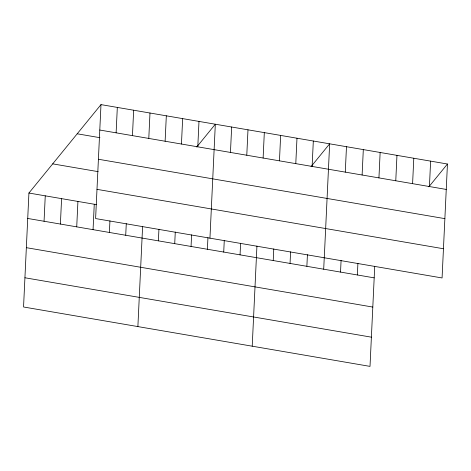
<?xml version="1.0" encoding="UTF-8"?>
<svg xmlns="http://www.w3.org/2000/svg" width="471" height="471" viewBox="0 0 471 471"><rect width="100%" height="100%" fill="white"/><g stroke="black" fill="none" stroke-linecap="round" stroke-linejoin="round"><path stroke-width="0.71" d="M100.988 104.615L95.613 218.562L442.075 277.961L447.45 164.014L100.988 104.615L28.925 193.039L23.55 306.986L370.012 366.385L374.733 266.233M44.056 221.258L45.257 195.836M60.394 224.055L61.589 198.638M76.726 226.857L77.921 201.441M93.058 229.66L94.259 204.237M109.39 232.456L109.937 220.84M116.119 132.834L117.32 107.412M125.722 235.259L126.275 223.637M132.457 135.63L133.652 110.214M137.885 326.591L142.607 226.439M148.789 138.433L149.984 113.016M158.391 240.858L158.939 229.236M165.121 141.235L166.322 115.813M174.723 243.66L175.271 232.038M181.453 144.032L182.654 118.615M191.055 246.457L191.603 234.841M197.791 146.834L198.986 121.418M207.393 249.259L207.941 237.637M209.948 238.167L215.318 124.214L196.725 147.029M223.725 252.056L224.273 240.44M230.454 152.433L231.655 127.017M240.057 254.858L240.604 243.236M246.786 155.236L247.987 129.813M252.215 346.191L256.936 246.039M263.118 158.032L264.319 132.616M273.221 260.545L273.769 248.924M279.456 160.835L280.651 135.418M290.048 263.43L290.595 251.808M295.788 163.631L296.983 138.215M306.874 266.315L307.422 254.693M312.12 166.434L313.321 141.017M323.701 269.2L324.254 257.578M324.278 257.767L329.653 143.814L311.06 166.628M340.533 272.085L341.081 260.463M345.284 172.121L346.479 146.699M357.359 274.97L357.907 263.348M362.111 175.006L363.312 149.584M378.937 177.891L380.138 152.469M395.77 180.776L396.965 155.353M412.596 183.661L413.791 158.238M429.422 186.545L430.624 161.129M428.857 186.822L447.45 164.014M99.787 130.031L446.249 189.43M77.209 133.793L99.929 137.691M98.41 159.251L444.871 218.644M52.705 163.861L98.156 171.65M96.991 189.348L443.452 248.747M28.925 193.039L96.384 204.602M27.724 218.456L374.186 277.855M26.347 247.669L372.808 307.068M24.928 277.772L371.389 337.171"/></g></svg>
